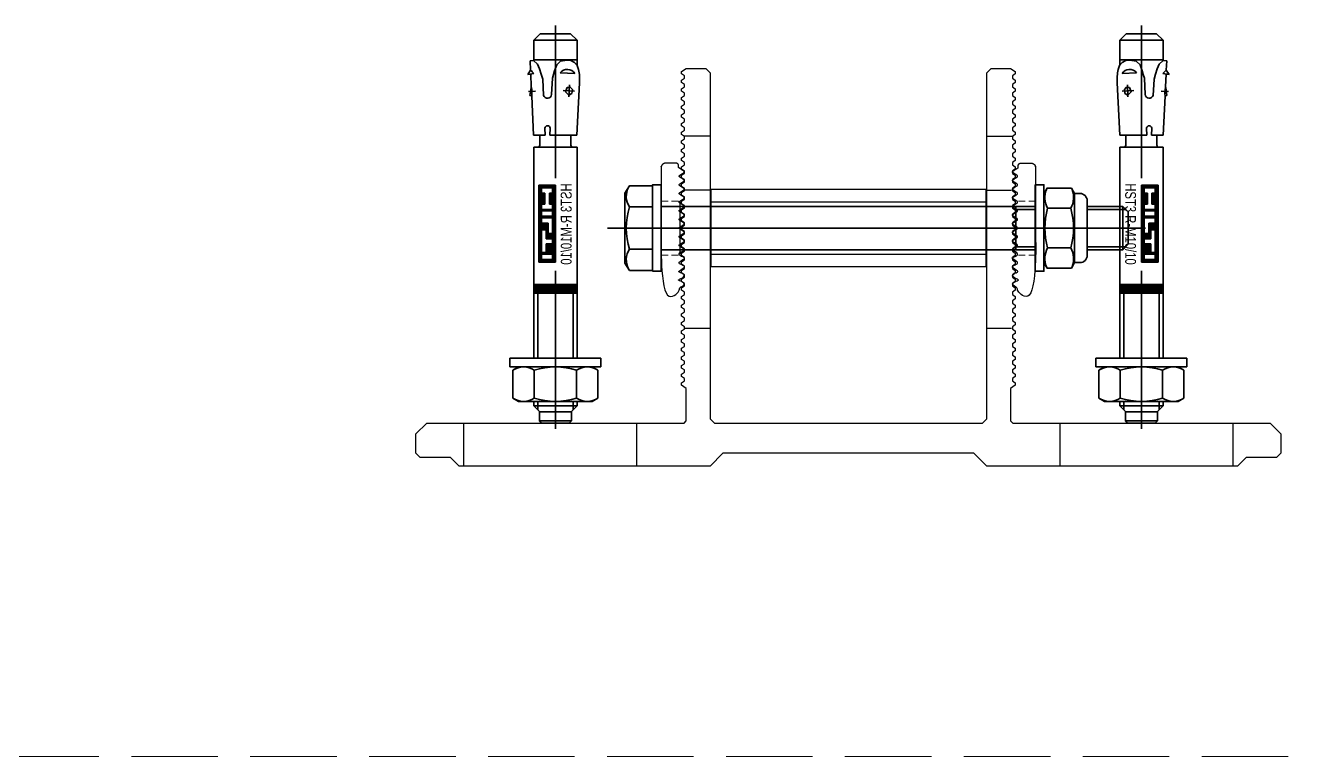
# Model space of a CAD drawing. Header units: millimetres. Extents: x -29692 to 34729, y -8412 to 43293.
# Drawn here: x -9428.8 to -9133.1, y -960.2 to -791.2 of the extents above; entities that cross this region are included whole.
import ezdxf
from ezdxf.enums import TextEntityAlignment as Align

# ---------------------------------------------------------------- set-up
doc = ezdxf.new("R2010")
doc.units = ezdxf.units.MM
doc.linetypes.add('HIDDEN2', pattern=[4.7625, 3.175, -1.5875])
doc.linetypes.add('JIS_02_4.0', pattern=[5.5, 4, -1.5])
doc.layers.add('_0_001_Профили', color=150, linetype='Continuous', lineweight=35)
doc.layers.add('_MB_hidden_0.09', color=125, linetype='HIDDEN2', lineweight=9)
doc.layers.add('_0_007_Кронштейны_01', color=30, linetype='Continuous')
doc.layers.add('_0_023 _Линия_04', color=96, linetype='JIS_02_4.0', lineweight=9, plot=False)
doc.styles.add('_DZ_3.2', font='isocpeui.ttf', dxfattribs={"height": 3.2})
doc.styles.get("Standard").update_dxf_attribs({"font": 'arial.ttf'})

# ---------------------------------------------------------------- blocks, each defined once
blk = doc.blocks.new('-80157058')
blk.add_rational_spline([(12.19, 0.1), (12.13, 0.02), (12.02, 0.02), (11.91, 0.02), (11.85, 0.1), (11.52, 0.6), (11.19, 1.11), (11.13, 1.19), (11.02, 1.19), (10.91, 1.19), (10.85, 1.11), (10.52, 0.6), (10.19, 0.1), (10.13, 0.02), (10.02, 0.02), (9.91, 0.02), (9.85, 0.1), (9.52, 0.6), (9.19, 1.11), (9.13, 1.19), (9.02, 1.19), (8.91, 1.19), (8.85, 1.11), (8.52, 0.6), (8.19, 0.1), (8.13, 0.02), (8.02, 0.02), (7.91, 0.02), (7.85, 0.1), (7.52, 0.6), (7.19, 1.11), (7.13, 1.19), (7.02, 1.19), (6.91, 1.19), (6.85, 1.11), (6.52, 0.6), (6.19, 0.1), (6.13, 0.02), (6.02, 0.02), (5.91, 0.02), (5.85, 0.1), (5.52, 0.6), (5.19, 1.11), (5.13, 1.19), (5.02, 1.19), (4.91, 1.19), (4.85, 1.11), (4.52, 0.6), (4.19, 0.1), (4.13, 0.02), (4.02, 0.02), (3.91, 0.02), (3.85, 0.1), (3.52, 0.6), (3.19, 1.11), (3.13, 1.19), (3.02, 1.19), (2.91, 1.19), (2.85, 1.11), (2.52, 0.6), (2.19, 0.1), (2.13, 0.02), (2.02, 0.02), (1.91, 0.02), (1.85, 0.1), (1.52, 0.6), (1.19, 1.11), (1.13, 1.19), (1.02, 1.19), (0.91, 1.19), (0.85, 1.11), (0.52, 0.6), (0.19, 0.1), (0.13, 0.02), (0.02, 0.02), (-0.09, 0.02), (-0.15, 0.1), (-0.48, 0.6), (-0.81, 1.11), (-0.87, 1.19), (-0.98, 1.19), (-1.09, 1.19), (-1.15, 1.11), (-1.48, 0.6), (-1.81, 0.1), (-1.87, 0.02), (-1.98, 0.02), (-2.09, 0.02), (-2.15, 0.1), (-2.48, 0.6), (-2.81, 1.11), (-2.87, 1.19), (-2.98, 1.19), (-3.09, 1.19), (-3.15, 1.11), (-3.48, 0.6), (-3.81, 0.1), (-3.87, 0.02), (-3.98, 0.02), (-4.09, 0.02), (-4.15, 0.1), (-4.48, 0.6), (-4.81, 1.11), (-4.87, 1.19), (-4.98, 1.19), (-5.09, 1.19), (-5.15, 1.11), (-5.48, 0.6), (-5.81, 0.1), (-5.87, 0.02), (-5.98, 0.02), (-6.09, 0.02), (-6.15, 0.1), (-6.48, 0.6), (-6.81, 1.11), (-6.87, 1.19), (-6.98, 1.19), (-7.09, 1.19), (-7.15, 1.11), (-7.48, 0.6), (-7.81, 0.1), (-7.87, 0.02), (-7.98, 0.02), (-8.09, 0.02), (-8.15, 0.1), (-8.48, 0.6), (-8.81, 1.11), (-8.87, 1.19), (-8.98, 1.19), (-9.09, 1.19), (-9.15, 1.11), (-9.48, 0.6), (-9.81, 0.1), (-9.87, 0.02), (-9.98, 0.02), (-10.09, 0.02), (-10.15, 0.1), (-10.48, 0.6), (-10.81, 1.11), (-10.87, 1.19), (-10.98, 1.19), (-11.09, 1.19), (-11.15, 1.11), (-11.48, 0.6), (-11.81, 0.1), (-11.87, 0.02), (-11.98, 0.02), (-12.09, 0.02), (-12.15, 0.1), (-12.48, 0.6), (-12.81, 1.11), (-12.87, 1.19), (-12.98, 1.19), (-13.09, 1.19), (-13.15, 1.11), (-13.56, 0.48), (-13.98, -0.15), (-14.23, -0.15), (-14.48, -0.15), (-14.98, -0.15), (-14.98, -0.65), (-14.98, -1.9), (-14.98, -3.15), (-14.98, -4.15), (-13.98, -4.15), (0.02, -4.15), (14.02, -4.15), (15.02, -4.15), (15.02, -3.15), (15.02, -1.9), (15.02, -0.65), (15.02, -0.15), (14.52, -0.15), (14.27, -0.15), (14.02, -0.15), (13.6, 0.48), (13.19, 1.11), (13.13, 1.19), (13.02, 1.19), (12.91, 1.19), (12.85, 1.11), (12.52, 0.6), (12.19, 0.1)], [1, 0.881674598768, 1, 0.881674598768, 1, 1, 1, 0.881674598768, 1, 0.881674598768, 1, 1, 1, 0.881674598768, 1, 0.881674598768, 1, 1, 1, 0.881674598768, 1, 0.881674598768, 1, 1, 1, 0.881674598768, 1, 0.881674598768, 1, 1, 1, 0.881674598768, 1, 0.881674598768, 1, 1, 1, 0.881674598768, 1, 0.881674598768, 1, 1, 1, 0.881674598768, 1, 0.881674598768, 1, 1, 1, 0.881674598768, 1, 0.881674598768, 1, 1, 1, 0.881674598768, 1, 0.881674598768, 1, 1, 1, 0.881674598768, 1, 0.881674598768, 1, 1, 1, 0.881674598618, 1, 0.881674598618, 1, 1, 1, 0.881674598783, 1, 0.881674598783, 1, 1, 1, 0.881674598767, 1, 0.881674598767, 1, 1, 1, 0.881674598768, 1, 0.881674598768, 1, 1, 1, 0.881674598768, 1, 0.881674598768, 1, 1, 1, 0.881674598768, 1, 0.881674598768, 1, 1, 1, 0.881674598768, 1, 0.881674598768, 1, 1, 1, 0.881674598768, 1, 0.881674598768, 1, 1, 1, 0.881674598768, 1, 0.881674598768, 1, 1, 1, 0.881674598768, 1, 0.881674598768, 1, 1, 1, 0.881674598768, 1, 0.881674598768, 1, 1, 1, 0.881674598768, 1, 0.881674598768, 1, 1, 1, 0.881674598768, 1, 0.881674598768, 1, 1, 1, 0.881674598768, 1, 0.881674598768, 1, 1, 1, 0.881674598768, 1, 0.881674598768, 1, 1, 1, 1, 1, 0.707106781187, 1, 1, 1, 0.707106781187, 1, 1, 1, 0.707106781187, 1, 1, 1, 0.707106781187, 1, 1, 1, 1, 1, 0.881674598768, 1, 0.881674598768, 1, 1, 1], degree=2, knots=[0, 0, 0, 0.982794, 0.982794, 1.965587, 1.965587, 2.965587, 2.965587, 3.948381, 3.948381, 4.931175, 4.931175, 5.931175, 5.931175, 6.913969, 6.913969, 7.896762, 7.896762, 8.896762, 8.896762, 9.879556, 9.879556, 10.86235, 10.86235, 11.86235, 11.86235, 12.845144, 12.845144, 13.827937, 13.827937, 14.827937, 14.827937, 15.810731, 15.810731, 16.793525, 16.793525, 17.793525, 17.793525, 18.776318, 18.776318, 19.759112, 19.759112, 20.759112, 20.759112, 21.741906, 21.741906, 22.7247, 22.7247, 23.7247, 23.7247, 24.707493, 24.707493, 25.690287, 25.690287, 26.690287, 26.690287, 27.673081, 27.673081, 28.655874, 28.655874, 29.655874, 29.655874, 30.638668, 30.638668, 31.621462, 31.621462, 32.621462, 32.621462, 33.604256, 33.604256, 34.587049, 34.587049, 35.587049, 35.587049, 36.569843, 36.569843, 37.552637, 37.552637, 38.552637, 38.552637, 39.535431, 39.535431, 40.518224, 40.518224, 41.518224, 41.518224, 42.501018, 42.501018, 43.483812, 43.483812, 44.483812, 44.483812, 45.466605, 45.466605, 46.449399, 46.449399, 47.449399, 47.449399, 48.432193, 48.432193, 49.414987, 49.414987, 50.414987, 50.414987, 51.39778, 51.39778, 52.380574, 52.380574, 53.380574, 53.380574, 54.363368, 54.363368, 55.346161, 55.346161, 56.346161, 56.346161, 57.328955, 57.328955, 58.311749, 58.311749, 59.311749, 59.311749, 60.294543, 60.294543, 61.277336, 61.277336, 62.277336, 62.277336, 63.26013, 63.26013, 64.242924, 64.242924, 65.242924, 65.242924, 66.225718, 66.225718, 67.208511, 67.208511, 68.208511, 68.208511, 69.191305, 69.191305, 70.174099, 70.174099, 71.174099, 71.174099, 72.156892, 72.156892, 73.139686, 73.139686, 74.139686, 74.139686, 75.12248, 75.12248, 76.105274, 76.105274, 77.105274, 77.105274, 78.105274, 78.105274, 79.67607, 79.67607, 80.67607, 80.67607, 82.246866, 82.246866, 83.246866, 83.246866, 84.817663, 84.817663, 85.817663, 85.817663, 87.388459, 87.388459, 88.388459, 88.388459, 89.388459, 89.388459, 90.371253, 90.371253, 91.354046, 91.354046, 92.354046, 92.354046, 92.354046])
at = {"layer": '_MB_hidden_0.09', "ltscale": 0.5}
for p, q in [((-6.23, -4.15), (-6.23, 0.23)), ((6.27, -4.15), (6.27, 0.23))]:
    blk.add_line(p, q, dxfattribs=at)
blk = doc.blocks.new('-80112086')
for p, q in [((-63.5, 6), (0, 6)), ((0, -6), (-63.5, -6))]:
    blk.add_line(p, q)
blk.add_lwpolyline([(-63.5, -9), (0, -9), (0, 9), (-63.5, 9)], close=True)
blk = doc.blocks.new('80002121_92мм_В1')
at = {"layer": '_0_007_Кронштейны_01', "extrusion": (0.999961, -4.01249e-16, 0.0088)}
for p, q in [((0, 89), (10, 89)), ((0, 49), (10, 49)), ((31.83, 37.75), (31.83, 32)), ((31.83, -32), (31.83, -37.75)), ((10, -49), (0, -49)), ((10, -89), (0, -89))]:
    blk.add_line(p, q, dxfattribs=at)
at = {"layer": '_0_007_Кронштейны_01'}
for p, q in [((63.83, 32), (63.83, 37.75)), ((76.33, 32), (76.33, 38)), ((63.83, -32), (63.83, -37.75)), ((76.33, -32), (76.33, -38))]:
    blk.add_line(p, q, dxfattribs=at)
blk.add_lwpolyline([(11, -32), (10, -31), (10, 31), (11, 32), (91, 32), (92, 33), (92, 37.5), (91.28, 38.58), (90.72, 38.58), (90.28, 37.92), (89.72, 37.92), (89.28, 38.58), (88.72, 38.58), (88.28, 37.92), (87.72, 37.92), (87.28, 38.58), (86.72, 38.58), (86.28, 37.92), (85.72, 37.92), (85.28, 38.58), (84.72, 38.58), (84.28, 37.92), (83.72, 37.92), (83.28, 38.58), (82.72, 38.58), (82.28, 37.92), (81.72, 37.92), (81.28, 38.58), (80.72, 38.58), (80.28, 37.92), (79.72, 37.92), (79.28, 38.58), (78.72, 38.58), (78.28, 37.92), (77.72, 37.92), (77.28, 38.58), (76.72, 38.58), (76.28, 37.92), (75.72, 37.92), (75.28, 38.58), (74.72, 38.58), (74.28, 37.92), (73.72, 37.92), (73.28, 38.58), (72.72, 38.58), (72.28, 37.92), (71.72, 37.92), (71.28, 38.58), (70.72, 38.58), (70.28, 37.92), (69.72, 37.92), (69.28, 38.58), (68.72, 38.58), (68.28, 37.92), (67.72, 37.92), (67.28, 38.58), (66.72, 38.58), (66.28, 37.92), (65.72, 37.92), (65.28, 38.58), (64.72, 38.58), (64.28, 37.92), (63.72, 37.92), (63.28, 38.58), (62.72, 38.58), (62.28, 37.92), (61.72, 37.92), (61.28, 38.58), (60.72, 38.58), (60.28, 37.92), (59.72, 37.92), (59.28, 38.58), (58.72, 38.58), (58.28, 37.92), (57.72, 37.92), (57.28, 38.58), (56.72, 38.58), (56.28, 37.92), (55.72, 37.92), (55.28, 38.58), (54.72, 38.58), (54.28, 37.92), (53.72, 37.92), (53.28, 38.58), (52.72, 38.58), (52.28, 37.92), (51.72, 37.92), (51.28, 38.58), (50.72, 38.58), (50.28, 37.92), (49.72, 37.92), (49.28, 38.58), (48.72, 38.58), (48.28, 37.92), (47.72, 37.92), (47.28, 38.58), (46.72, 38.58), (46.28, 37.92), (45.72, 37.92), (45.28, 38.58), (44.72, 38.58), (44.28, 37.92), (43.72, 37.92), (43.28, 38.58), (42.72, 38.58), (42.28, 37.92), (41.72, 37.92), (41.28, 38.58), (40.72, 38.58), (40.28, 37.92), (39.72, 37.92), (39.28, 38.58), (38.72, 38.58), (38.28, 37.92), (37.72, 37.92), (37.28, 38.58), (36.72, 38.58), (36.28, 37.92), (35.72, 37.92), (35.28, 38.58), (34.72, 38.58), (34.28, 37.92), (33.72, 37.92), (33.28, 38.58), (32.72, 38.58), (32.28, 37.92), (31.72, 37.92), (31.28, 38.58), (30.72, 38.58), (30.28, 37.92), (29.72, 37.92), (29.28, 38.58), (28.72, 38.58), (28.28, 37.92), (27.72, 37.92), (27.28, 38.58), (26.72, 38.58), (26.28, 37.92), (25.72, 37.92), (25.28, 38.58), (24.72, 38.58), (24.28, 37.92), (23.72, 37.92), (23.28, 38.58), (22.72, 38.58), (22.28, 37.92), (21.72, 37.92), (21.28, 38.58), (20.72, 38.58), (20.28, 37.92), (19.72, 37.92), (19.28, 38.58), (18.72, 38.58), (18, 37.5), (10.5, 37.5), (10, 38), (10, 97.5), (7.5, 100), (3, 100), (2, 99), (2, 92), (0, 90), (0, 32), (3, 29), (3, -29), (0, -32), (0, -90), (2, -92), (2, -99), (3, -100), (7.5, -100), (10, -97.5), (10, -38), (10.5, -37.5), (18, -37.5), (18.72, -38.58), (19.28, -38.58), (19.72, -37.92), (20.28, -37.92), (20.72, -38.58), (21.28, -38.58), (21.72, -37.92), (22.28, -37.92), (22.72, -38.58), (23.28, -38.58), (23.72, -37.92), (24.28, -37.92), (24.72, -38.58), (25.28, -38.58), (25.72, -37.92), (26.28, -37.92), (26.72, -38.58), (27.28, -38.58), (27.72, -37.92), (28.28, -37.92), (28.72, -38.58), (29.28, -38.58), (29.72, -37.92), (30.28, -37.92), (30.72, -38.58), (31.28, -38.58), (31.72, -37.92), (32.28, -37.92), (32.72, -38.58), (33.28, -38.58), (33.72, -37.92), (34.28, -37.92), (34.72, -38.58), (35.28, -38.58), (35.72, -37.92), (36.28, -37.92), (36.72, -38.58), (37.28, -38.58), (37.72, -37.92), (38.28, -37.92), (38.72, -38.58), (39.28, -38.58), (39.72, -37.92), (40.28, -37.92), (40.72, -38.58), (41.28, -38.58), (41.72, -37.92), (42.28, -37.92), (42.72, -38.58), (43.28, -38.58), (43.72, -37.92), (44.28, -37.92), (44.72, -38.58), (45.28, -38.58), (45.72, -37.92), (46.28, -37.92), (46.72, -38.58), (47.28, -38.58), (47.72, -37.92), (48.28, -37.92), (48.72, -38.58), (49.28, -38.58), (49.72, -37.92), (50.28, -37.92), (50.72, -38.58), (51.28, -38.58), (51.72, -37.92), (52.28, -37.92), (52.72, -38.58), (53.28, -38.58), (53.72, -37.92), (54.28, -37.92), (54.72, -38.58), (55.28, -38.58), (55.72, -37.92), (56.28, -37.92), (56.72, -38.58), (57.28, -38.58), (57.72, -37.92), (58.28, -37.92), (58.72, -38.58), (59.28, -38.58), (59.72, -37.92), (60.28, -37.92), (60.72, -38.58), (61.28, -38.58), (61.72, -37.92), (62.28, -37.92), (62.72, -38.58), (63.28, -38.58), (63.72, -37.92), (64.28, -37.92), (64.72, -38.58), (65.28, -38.58), (65.72, -37.92), (66.28, -37.92), (66.72, -38.58), (67.28, -38.58), (67.72, -37.92), (68.28, -37.92), (68.72, -38.58), (69.28, -38.58), (69.72, -37.92), (70.28, -37.92), (70.72, -38.58), (71.28, -38.58), (71.72, -37.92), (72.28, -37.92), (72.72, -38.58), (73.28, -38.58), (73.72, -37.92), (74.28, -37.92), (74.72, -38.58), (75.28, -38.58), (75.72, -37.92), (76.28, -37.92), (76.72, -38.58), (77.28, -38.58), (77.72, -37.92), (78.28, -37.92), (78.72, -38.58), (79.28, -38.58), (79.72, -37.92), (80.28, -37.92), (80.72, -38.58), (81.28, -38.58), (81.72, -37.92), (82.28, -37.92), (82.72, -38.58), (83.28, -38.58), (83.72, -37.92), (84.28, -37.92), (84.72, -38.58), (85.28, -38.58), (85.72, -37.92), (86.28, -37.92), (86.72, -38.58), (87.28, -38.58), (87.72, -37.92), (88.28, -37.92), (88.72, -38.58), (89.28, -38.58), (89.72, -37.92), (90.28, -37.92), (90.72, -38.58), (91.28, -38.58), (92, -37.5), (92, -33), (91, -32)], close=True, dxfattribs=at)
at = {"layer": '_0_007_Кронштейны_01', "flags": 128}
blk.add_lwpolyline([(49.08, -38.91), (61.08, -38.91)], dxfattribs=at)
at = {"layer": '_0_007_Кронштейны_01', "xscale": -1, "rotation": 180}
blk.add_blockref('-80157058', (55.06, 39.14), dxfattribs=at)
at = {"layer": '_0_007_Кронштейны_01', "rotation": 270}
blk.add_blockref('-80112086', (55.08, -31.75), dxfattribs=at)
at = {"layer": '_0_007_Кронштейны_01'}
blk.add_blockref('-80157058', (55.06, -39.14), dxfattribs=at)
blk = doc.blocks.new('*U1012')
at = {"color": 0, "linetype": 'ByBlock', "lineweight": -2}
for p, q in [((-10, 8.5), (-9.24, 9.82)), ((-2.76, 9.82), (-9.24, 9.82)), ((-2, 8.5), (-2.76, 9.82)), ((0, 10.5), (-2, 10.5)), ((-2, -10.5), (-2, 10.5)), ((0, -10.5), (0, 10.5)), ((-10, -8.5), (-10, 8.5)), ((-14.98, 3.2), (-14.48, 3.7)), ((-14.98, 3.2), (-14.98, -3.2)), ((-14.48, 3.7), (-12.38, 3.7)), ((-14.48, -3.7), (-14.48, 3.7)), ((-11, 5), (-12.38, 3.62)), ((-12.38, 3.62), (-12.38, -3.62)), ((-11.92, 4.08), (-10, 4.08)), ((-11, 5), (-11, -5)), ((-10, 5), (-11, 5)), ((-2.76, 4.91), (-9.24, 4.91)), ((48.82, 5), (0, 5)), ((0, 4.08), (15.02, 4.08)), ((15.02, 4.9), (15.12, 5)), ((15.27, 5), (15.02, 4.75)), ((15.02, 4.61), (15.41, 5)), ((15.55, 5), (15.02, 4.47)), ((15.02, 4.33), (15.69, 5)), ((15.83, 5), (15.02, 4.19)), ((15.02, 4.05), (15.97, 5)), ((16.11, 5), (15.02, 3.91)), ((15.02, 3.76), (16.26, 5)), ((16.4, 5), (15.02, 3.62)), ((15.02, 3.48), (16.54, 5)), ((16.68, 5), (15.02, 3.34)), ((15.02, 3.2), (16.82, 5)), ((16.96, 5), (15.02, 3.06)), ((15.02, 5), (15.02, -5)), ((15.02, 2.92), (17.02, 4.92)), ((17.02, 4.78), (15.02, 2.78)), ((15.02, 2.63), (17.02, 4.63)), ((17.02, 4.49), (15.02, 2.49)), ((15.02, 2.35), (17.02, 4.35)), ((17.02, 4.21), (15.02, 2.21)), ((15.02, 2.07), (17.02, 4.07)), ((17.02, 3.93), (15.02, 1.93)), ((15.02, 1.79), (17.02, 3.79)), ((17.02, 3.64), (15.02, 1.64)), ((15.02, 1.5), (17.02, 3.5)), ((17.02, 3.36), (15.02, 1.36)), ((15.02, 1.22), (17.02, 3.22)), ((17.02, 3.08), (15.02, 1.08)), ((17.02, 5), (17.02, -5)), ((48.82, 5), (48.82, -5)), ((48.82, -3.99), (48.82, 3.99)), ((51.55, 3.6), (49.2, 3.6)), ((63.67, 5.59), (51.55, 4.96)), ((51.55, -1.28), (51.55, 4.96)), ((63.2, 3.24), (60.47, 3.1)), ((61.89, 1.78), (61.75, 4.41)), ((66.01, 1.13), (65.84, 4.48)), ((73.52, 5), (67.73, 5)), ((69.03, 5), (69.03, -5)), ((75.02, 3.5), (73.52, 5)), ((73.52, -5), (73.52, 5)), ((75.02, -3.5), (75.02, 3.5)), ((-16.36, 0), (20.25, 0)), ((0, 0), (-12, 0)), ((15.02, 0.94), (17.02, 2.94)), ((17.02, 2.8), (15.02, 0.8)), ((15.02, 0.65), (17.02, 2.65)), ((17.02, 2.51), (15.02, 0.51)), ((15.02, 0.37), (17.02, 2.37)), ((17.02, 2.23), (15.02, 0.23)), ((15.02, 0.09), (17.02, 2.09)), ((17.02, 1.95), (15.02, -0.05)), ((15.02, -0.19), (17.02, 1.81)), ((17.02, 1.66), (15.02, -0.34)), ((15.02, -0.48), (17.02, 1.52)), ((17.02, 1.38), (15.02, -0.62)), ((15.02, -0.76), (17.02, 1.24)), ((17.02, 1.1), (15.02, -0.9)), ((15.02, -1.04), (17.02, 0.96)), ((17.02, 0.82), (15.02, -1.18)), ((15.02, -1.33), (17.02, 0.67)), ((17.02, 0.53), (15.02, -1.47)), ((15.02, -1.61), (17.02, 0.39)), ((17.02, 0.25), (15.02, -1.75)), ((15.02, -1.89), (17.02, 0.11)), ((17.02, -0.03), (15.02, -2.03)), ((15.02, -2.17), (17.02, -0.17)), ((17.02, -0.32), (15.02, -2.32)), ((15.02, -2.46), (17.02, -0.46)), ((17.02, -0.6), (15.02, -2.6)), ((15.02, -2.74), (17.02, -0.74)), ((17.02, -0.88), (15.02, -2.88)), ((15.02, -3.02), (17.02, -1.02)), ((17.02, -1.16), (15.02, -3.16)), ((15.02, -3.31), (17.02, -1.31)), ((17.02, -1.45), (15.02, -3.45)), ((15.02, -3.59), (17.02, -1.59)), ((17.02, -1.73), (15.02, -3.73)), ((15.02, -3.87), (17.02, -1.87)), ((17.02, -2.01), (15.02, -4.01)), ((15.02, -4.15), (17.02, -2.15)), ((17.02, -2.3), (15.02, -4.3)), ((15.02, -4.44), (17.02, -2.44)), ((17.02, -2.58), (15.02, -4.58)), ((15.02, -4.72), (17.02, -2.72)), ((17.02, -2.86), (15.02, -4.86)), ((40.04, 0), (22.2, 0)), ((22.2, 0), (22.2, -3.84)), ((22.21, -3.84), (22.21, 0)), ((22.28, 0), (22.28, -3.84)), ((22.34, -3.84), (22.34, 0)), ((22.41, 0), (22.41, -3.84)), ((22.47, -3.84), (22.47, 0)), ((22.53, 0), (22.53, -3.84)), ((22.6, -3.84), (22.6, 0)), ((22.66, 0), (22.66, -3.84)), ((22.73, -3.84), (22.73, 0)), ((22.79, 0), (22.79, -3.84)), ((24.04, -0.64), (22.84, -0.64)), ((22.84, -0.64), (22.84, -3.2)), ((22.85, -0.64), (22.85, 0)), ((22.92, 0), (22.92, -0.64)), ((22.98, -0.64), (22.98, 0)), ((23.05, 0), (23.05, -0.64)), ((23.11, -0.64), (23.11, 0)), ((23.17, 0), (23.17, -0.64)), ((23.24, -0.64), (23.24, 0)), ((23.3, 0), (23.3, -0.64)), ((23.37, -0.64), (23.37, 0)), ((23.43, 0), (23.43, -0.64)), ((23.49, -0.64), (23.49, 0)), ((23.56, 0), (23.56, -0.64)), ((23.62, -0.64), (23.62, 0)), ((23.69, 0), (23.69, -0.64)), ((23.75, -0.64), (23.75, 0)), ((23.81, 0), (23.81, -0.64)), ((23.88, -0.64), (23.88, 0)), ((23.94, 0), (23.94, -0.64)), ((24.01, -0.64), (24.01, 0)), ((24.04, -0.64), (24.04, -3.2)), ((24.07, 0), (24.07, -3.84)), ((24.13, -3.84), (24.13, 0)), ((24.2, 0), (24.2, -3.84)), ((24.26, -3.84), (24.26, 0)), ((24.33, 0), (24.33, -3.84)), ((24.39, -3.84), (24.39, 0)), ((24.42, -2.15), (24.42, -3.2)), ((26.45, -2.15), (24.42, -2.15)), ((24.45, 0), (24.45, -2.15)), ((24.52, -2.15), (24.52, 0)), ((24.58, 0), (24.58, -2.15)), ((24.65, -2.15), (24.65, 0)), ((24.71, 0), (24.71, -2.15)), ((24.77, -2.15), (24.77, 0)), ((24.84, 0), (24.84, -2.15)), ((24.9, -2.15), (24.9, 0)), ((24.97, 0), (24.97, -2.15)), ((25.03, -2.15), (25.03, 0)), ((25.09, 0), (25.09, -2.15)), ((25.16, -2.15), (25.16, 0)), ((25.22, 0), (25.22, -2.15)), ((25.29, -2.15), (25.29, 0)), ((25.35, 0), (25.35, -2.15)), ((25.41, -2.15), (25.41, 0)), ((25.48, 0), (25.48, -2.15)), ((25.54, -2.15), (25.54, 0)), ((25.61, 0), (25.61, -2.15)), ((25.67, -2.15), (25.67, 0)), ((25.73, 0), (25.73, -2.15)), ((25.8, -2.15), (25.8, 0)), ((25.86, 0), (25.86, -2.15)), ((25.93, -2.15), (25.93, 0)), ((25.99, 0), (25.99, -2.15)), ((26.05, -2.15), (26.05, 0)), ((26.12, 0), (26.12, -2.15)), ((26.18, -2.15), (26.18, 0)), ((26.25, 0), (26.25, -2.15)), ((26.31, -2.15), (26.31, 0)), ((26.37, 0), (26.37, -2.15)), ((26.44, -2.15), (26.44, 0)), ((26.45, -0.64), (26.45, -2.15)), ((27.65, -0.64), (26.45, -0.64)), ((26.5, 0), (26.5, -0.64)), ((26.57, -0.64), (26.57, 0)), ((26.63, 0), (26.63, -0.64)), ((26.69, -0.64), (26.69, 0)), ((26.76, 0), (26.76, -0.64)), ((26.82, -0.64), (26.82, 0)), ((26.89, 0), (26.89, -0.64)), ((26.95, -0.64), (26.95, 0)), ((27.01, 0), (27.01, -0.64)), ((27.08, -0.64), (27.08, 0)), ((27.14, 0), (27.14, -0.64)), ((27.21, -0.64), (27.21, 0)), ((27.27, 0), (27.27, -0.64)), ((27.33, -0.64), (27.33, 0)), ((27.4, 0), (27.4, -0.64)), ((27.46, -0.64), (27.46, 0)), ((27.53, 0), (27.53, -0.64)), ((27.59, -0.64), (27.59, 0)), ((27.65, 0), (27.65, -0.64)), ((27.65, -0.64), (27.65, -2.15)), ((29.69, -2.15), (27.65, -2.15)), ((27.72, -2.15), (27.72, 0)), ((27.78, 0), (27.78, -2.15)), ((27.85, -2.15), (27.85, 0)), ((27.91, 0), (27.91, -2.15)), ((27.97, -2.15), (27.97, 0)), ((28.04, 0), (28.04, -2.15)), ((28.1, -2.15), (28.1, 0)), ((28.17, 0), (28.17, -2.15)), ((28.23, -2.15), (28.23, 0)), ((28.29, 0), (28.29, -2.15)), ((28.36, -2.15), (28.36, 0)), ((28.42, 0), (28.42, -2.15)), ((28.49, -2.15), (28.49, 0)), ((28.55, 0), (28.55, -2.15)), ((28.61, -2.15), (28.61, 0)), ((28.68, 0), (28.68, -2.15)), ((28.74, -2.15), (28.74, 0)), ((28.81, 0), (28.81, -2.15)), ((28.86, -0.64), (28.86, -1.69)), ((32.47, -0.64), (28.86, -0.64)), ((28.86, -1.69), (31.27, -1.69)), ((28.87, -0.64), (28.87, 0)), ((28.87, -2.15), (28.87, -1.69)), ((28.93, 0), (28.93, -0.64)), ((28.93, -1.69), (28.93, -2.15)), ((29, -0.64), (29, 0)), ((29, -2.15), (29, -1.69)), ((29.06, 0), (29.06, -0.64)), ((29.06, -1.69), (29.06, -2.15)), ((29.13, -0.64), (29.13, 0)), ((29.13, -2.15), (29.13, -1.69)), ((29.19, 0), (29.19, -0.64)), ((29.19, -1.69), (29.19, -2.15)), ((29.25, -0.64), (29.25, 0)), ((29.25, -2.15), (29.25, -1.69)), ((29.32, 0), (29.32, -0.64)), ((29.32, -1.69), (29.32, -2.15)), ((29.38, -0.64), (29.38, 0)), ((29.38, -2.15), (29.38, -1.69)), ((29.45, 0), (29.45, -0.64)), ((29.45, -1.69), (29.45, -2.15)), ((29.51, -0.64), (29.51, 0)), ((29.51, -2.15), (29.51, -1.69)), ((29.57, 0), (29.57, -0.64)), ((29.57, -1.69), (29.57, -2.15)), ((29.64, -0.64), (29.64, 0)), ((29.64, -2.15), (29.64, -1.69)), ((29.69, -2.15), (29.69, -3.2)), ((29.7, 0), (29.7, -0.64)), ((29.7, -1.69), (29.7, -3.84)), ((29.77, -0.64), (29.77, 0)), ((29.77, -3.84), (29.77, -1.69)), ((29.83, 0), (29.83, -0.64)), ((29.83, -1.69), (29.83, -3.84)), ((29.89, -0.64), (29.89, 0)), ((29.89, -3.84), (29.89, -1.69)), ((29.96, 0), (29.96, -0.64)), ((29.96, -1.69), (29.96, -3.84)), ((30.02, -0.64), (30.02, 0)), ((30.02, -3.84), (30.02, -1.69)), ((30.09, 0), (30.09, -0.64)), ((30.09, -1.69), (30.09, -3.84)), ((30.15, -0.64), (30.15, 0)), ((30.15, -3.84), (30.15, -1.69)), ((30.21, 0), (30.21, -0.64)), ((30.21, -1.69), (30.21, -3.84)), ((30.28, -0.64), (30.28, 0)), ((30.28, -3.84), (30.28, -1.69)), ((30.34, 0), (30.34, -0.64)), ((30.34, -1.69), (30.34, -3.84)), ((30.41, -0.64), (30.41, 0)), ((30.41, -3.84), (30.41, -1.69)), ((30.47, 0), (30.47, -0.64)), ((30.47, -1.69), (30.47, -3.84)), ((30.53, -0.64), (30.53, 0)), ((30.53, -3.84), (30.53, -1.69)), ((30.6, 0), (30.6, -0.64)), ((30.6, -1.69), (30.6, -3.84)), ((30.66, -0.64), (30.66, 0)), ((30.66, -3.84), (30.66, -1.69)), ((30.73, 0), (30.73, -0.64)), ((30.73, -1.69), (30.73, -3.84)), ((30.79, -0.64), (30.79, 0)), ((30.79, -3.84), (30.79, -1.69)), ((30.85, 0), (30.85, -0.64)), ((30.85, -1.69), (30.85, -3.84)), ((30.92, -0.64), (30.92, 0)), ((30.92, -3.84), (30.92, -1.69)), ((30.98, 0), (30.98, -0.64)), ((30.98, -1.69), (30.98, -3.84)), ((31.05, -0.64), (31.05, 0)), ((31.05, -3.84), (31.05, -1.69)), ((31.11, 0), (31.11, -0.64)), ((31.11, -1.69), (31.11, -3.84)), ((31.17, -0.64), (31.17, 0)), ((31.17, -3.84), (31.17, -1.69)), ((31.24, 0), (31.24, -0.64)), ((31.24, -1.69), (31.24, -3.84)), ((31.27, -1.69), (31.27, -3.2)), ((31.3, -0.64), (31.3, 0)), ((31.37, 0), (31.37, -0.64)), ((31.43, -0.64), (31.43, 0)), ((31.49, 0), (31.49, -0.64)), ((31.56, -0.64), (31.56, 0)), ((31.62, 0), (31.62, -0.64)), ((31.69, -0.64), (31.69, 0)), ((31.75, 0), (31.75, -0.64)), ((31.81, -0.64), (31.81, 0)), ((31.88, 0), (31.88, -0.64)), ((31.94, -0.64), (31.94, 0)), ((32.01, 0), (32.01, -0.64)), ((32.07, -0.64), (32.07, 0)), ((32.13, 0), (32.13, -0.64)), ((32.2, -0.64), (32.2, 0)), ((32.26, 0), (32.26, -0.64)), ((32.33, -0.64), (32.33, 0)), ((32.39, 0), (32.39, -0.64)), ((32.45, -0.64), (32.45, 0)), ((32.47, -0.64), (32.47, -3.2)), ((32.52, 0), (32.52, -3.84)), ((32.58, -3.84), (32.58, 0)), ((32.65, 0), (32.65, -3.84)), ((32.71, -3.84), (32.71, 0)), ((32.77, 0), (32.77, -3.84)), ((32.84, -3.84), (32.84, 0)), ((32.85, -0.64), (32.85, -3.2)), ((34.05, -0.64), (32.85, -0.64)), ((32.9, 0), (32.9, -0.64)), ((32.97, -0.64), (32.97, 0)), ((33.03, 0), (33.03, -0.64)), ((33.09, -0.64), (33.09, 0)), ((33.16, 0), (33.16, -0.64)), ((33.22, -0.64), (33.22, 0)), ((33.29, 0), (33.29, -0.64)), ((33.35, -0.64), (33.35, 0)), ((33.41, 0), (33.41, -0.64)), ((33.48, -0.64), (33.48, 0)), ((33.54, 0), (33.54, -0.64)), ((33.61, -0.64), (33.61, 0)), ((33.67, 0), (33.67, -0.64)), ((33.73, -0.64), (33.73, 0)), ((33.8, 0), (33.8, -0.64)), ((33.86, -0.64), (33.86, 0)), ((33.93, 0), (33.93, -0.64)), ((33.99, -0.64), (33.99, 0)), ((34.05, 0), (34.05, -0.64)), ((34.05, -0.64), (34.05, -3.2)), ((34.12, -3.84), (34.12, 0)), ((34.18, 0), (34.18, -3.84)), ((34.25, -3.84), (34.25, 0)), ((34.31, 0), (34.31, -3.84)), ((34.37, -3.84), (34.37, 0)), ((34.43, -0.64), (34.43, -3.2)), ((35.64, -0.64), (34.43, -0.64)), ((34.44, 0), (34.44, -0.64)), ((34.5, -0.64), (34.5, 0)), ((34.57, 0), (34.57, -0.64)), ((34.63, -0.64), (34.63, 0)), ((34.69, 0), (34.69, -0.64)), ((34.76, -0.64), (34.76, 0)), ((34.82, 0), (34.82, -0.64)), ((34.89, -0.64), (34.89, 0)), ((34.95, 0), (34.95, -0.64)), ((35.01, -0.64), (35.01, 0)), ((35.08, 0), (35.08, -0.64)), ((35.14, -0.64), (35.14, 0)), ((35.21, 0), (35.21, -0.64)), ((35.27, -0.64), (35.27, 0)), ((35.33, 0), (35.33, -0.64)), ((35.4, -0.64), (35.4, 0)), ((35.46, 0), (35.46, -0.64)), ((35.53, -0.64), (35.53, 0)), ((35.59, 0), (35.59, -0.64)), ((35.64, -1.39), (35.64, -0.64)), ((38.2, -1.39), (35.64, -1.39)), ((35.64, -2.45), (35.64, -3.2)), ((38.2, -2.45), (35.64, -2.45)), ((35.65, -1.39), (35.65, 0)), ((35.65, -3.84), (35.65, -2.45)), ((35.72, 0), (35.72, -1.39)), ((35.72, -2.45), (35.72, -3.84)), ((35.78, -1.39), (35.78, 0)), ((35.78, -3.84), (35.78, -2.45)), ((35.85, 0), (35.85, -1.39)), ((35.85, -2.45), (35.85, -3.84)), ((35.91, -1.39), (35.91, 0)), ((35.91, -3.84), (35.91, -2.45)), ((35.97, 0), (35.97, -1.39)), ((35.97, -2.45), (35.97, -3.84)), ((36.04, -1.39), (36.04, 0)), ((36.04, -3.84), (36.04, -2.45)), ((36.1, 0), (36.1, -1.39)), ((36.1, -2.45), (36.1, -3.84)), ((36.17, -1.39), (36.17, 0)), ((36.17, -3.84), (36.17, -2.45)), ((36.23, 0), (36.23, -1.39)), ((36.23, -2.45), (36.23, -3.84)), ((36.29, -1.39), (36.29, 0)), ((36.29, -3.84), (36.29, -2.45)), ((36.36, 0), (36.36, -1.39)), ((36.36, -2.45), (36.36, -3.84)), ((36.42, -1.39), (36.42, 0)), ((36.42, -3.84), (36.42, -2.45)), ((36.49, 0), (36.49, -1.39)), ((36.49, -2.45), (36.49, -3.84)), ((36.55, -1.39), (36.55, 0)), ((36.55, -3.84), (36.55, -2.45)), ((36.61, 0), (36.61, -1.39)), ((36.61, -2.45), (36.61, -3.84)), ((36.68, -1.39), (36.68, 0)), ((36.68, -3.84), (36.68, -2.45)), ((36.74, 0), (36.74, -1.39)), ((36.74, -2.45), (36.74, -3.84)), ((36.81, -1.39), (36.81, 0)), ((36.81, -3.84), (36.81, -2.45)), ((36.87, 0), (36.87, -1.39)), ((36.87, -2.45), (36.87, -3.84)), ((36.93, -1.39), (36.93, 0)), ((36.93, -3.84), (36.93, -2.45)), ((37, 0), (37, -1.39)), ((37, -2.45), (37, -3.84)), ((37.06, -1.39), (37.06, 0)), ((37.06, -3.84), (37.06, -2.45)), ((37.13, 0), (37.13, -1.39)), ((37.13, -2.45), (37.13, -3.84)), ((37.19, -1.39), (37.19, 0)), ((37.19, -3.84), (37.19, -2.45)), ((37.25, 0), (37.25, -1.39)), ((37.25, -2.45), (37.25, -3.84)), ((37.32, -1.39), (37.32, 0)), ((37.32, -3.84), (37.32, -2.45)), ((37.38, 0), (37.38, -1.39)), ((37.38, -2.45), (37.38, -3.84)), ((37.45, -1.39), (37.45, 0)), ((37.45, -3.84), (37.45, -2.45)), ((37.51, 0), (37.51, -1.39)), ((37.51, -2.45), (37.51, -3.84)), ((37.57, -1.39), (37.57, 0)), ((37.57, -3.84), (37.57, -2.45)), ((37.64, 0), (37.64, -1.39)), ((37.64, -2.45), (37.64, -3.84)), ((37.7, -1.39), (37.7, 0)), ((37.7, -3.84), (37.7, -2.45)), ((37.77, 0), (37.77, -1.39)), ((37.77, -2.45), (37.77, -3.84)), ((37.83, -1.39), (37.83, 0)), ((37.83, -3.84), (37.83, -2.45)), ((37.89, 0), (37.89, -1.39)), ((37.89, -2.45), (37.89, -3.84)), ((37.96, -1.39), (37.96, 0)), ((37.96, -3.84), (37.96, -2.45)), ((38.02, 0), (38.02, -1.39)), ((38.02, -2.45), (38.02, -3.84)), ((38.09, -1.39), (38.09, 0)), ((38.09, -3.84), (38.09, -2.45)), ((38.15, 0), (38.15, -1.39)), ((38.15, -2.45), (38.15, -3.84)), ((38.2, -0.64), (38.2, -1.39)), ((39.4, -0.64), (38.2, -0.64)), ((38.2, -2.45), (38.2, -3.2)), ((38.21, -0.64), (38.21, 0)), ((38.28, 0), (38.28, -0.64)), ((38.34, -0.64), (38.34, 0)), ((38.41, 0), (38.41, -0.64)), ((38.47, -0.64), (38.47, 0)), ((38.53, 0), (38.53, -0.64)), ((38.6, -0.64), (38.6, 0)), ((38.66, 0), (38.66, -0.64)), ((38.73, -0.64), (38.73, 0)), ((38.79, 0), (38.79, -0.64)), ((38.85, -0.64), (38.85, 0)), ((38.92, 0), (38.92, -0.64)), ((38.98, -0.64), (38.98, 0)), ((39.05, 0), (39.05, -0.64)), ((39.11, -0.64), (39.11, 0)), ((39.17, 0), (39.17, -0.64)), ((39.24, -0.64), (39.24, 0)), ((39.3, 0), (39.3, -0.64)), ((39.37, -0.64), (39.37, 0)), ((39.4, -0.64), (39.4, -3.2)), ((39.43, 0), (39.43, -3.84)), ((39.49, -3.84), (39.49, 0)), ((39.56, 0), (39.56, -3.84)), ((39.62, -3.84), (39.62, 0)), ((39.69, 0), (39.69, -3.84)), ((39.75, -3.84), (39.75, 0)), ((39.81, 0), (39.81, -3.84)), ((39.88, -3.84), (39.88, 0)), ((39.94, 0), (39.94, -3.84)), ((40.01, -3.84), (40.01, 0)), ((40.04, 0), (40.04, -3.84)), ((41.68, 0), (76.93, 0)), ((73.97, 0), (48.97, 0)), ((53.23, -1.19), (51.55, -1.28)), ((53.23, -2.41), (51.55, -2.33)), ((51.55, -2.33), (51.55, -5.03)), ((64.55, -2.92), (60.79, -2.72)), ((64.8, -0.68), (60.98, -0.88)), ((-14.48, -3.7), (-14.98, -3.2)), ((-14.48, -3.7), (-12.38, -3.7)), ((-11, -5), (-12.38, -3.62)), ((-11.92, -4.08), (-10, -4.08)), ((-10, -5), (-11, -5)), ((-2.76, -4.91), (-9.24, -4.91)), ((0, -4.08), (15.02, -4.08)), ((48.82, -5), (0, -5)), ((15.02, -5), (17.02, -3)), ((17.02, -3.14), (15.16, -5)), ((15.31, -5), (17.02, -3.29)), ((17.02, -3.43), (15.45, -5)), ((15.59, -5), (17.02, -3.57)), ((17.02, -3.71), (15.73, -5)), ((15.87, -5), (17.02, -3.85)), ((17.02, -3.99), (16.01, -5)), ((16.15, -5), (17.02, -4.13)), ((17.02, -4.28), (16.3, -5)), ((16.44, -5), (17.02, -4.42)), ((17.02, -4.56), (16.58, -5)), ((16.72, -5), (17.02, -4.7)), ((17.02, -4.84), (16.86, -5)), ((17, -5), (17.02, -4.98)), ((40.04, -3.84), (22.2, -3.84)), ((24.04, -3.2), (22.84, -3.2)), ((22.85, -3.84), (22.85, -3.2)), ((22.92, -3.2), (22.92, -3.84)), ((22.98, -3.84), (22.98, -3.2)), ((23.05, -3.2), (23.05, -3.84)), ((23.11, -3.84), (23.11, -3.2)), ((23.17, -3.2), (23.17, -3.84)), ((23.24, -3.84), (23.24, -3.2)), ((23.3, -3.2), (23.3, -3.84)), ((23.37, -3.84), (23.37, -3.2)), ((23.43, -3.2), (23.43, -3.84)), ((23.49, -3.84), (23.49, -3.2)), ((23.56, -3.2), (23.56, -3.84)), ((23.62, -3.84), (23.62, -3.2)), ((23.69, -3.2), (23.69, -3.84)), ((23.75, -3.84), (23.75, -3.2)), ((23.81, -3.2), (23.81, -3.84)), ((23.88, -3.84), (23.88, -3.2)), ((23.94, -3.2), (23.94, -3.84)), ((24.01, -3.84), (24.01, -3.2)), ((29.69, -3.2), (24.42, -3.2)), ((24.45, -3.2), (24.45, -3.84)), ((24.52, -3.84), (24.52, -3.2)), ((24.58, -3.2), (24.58, -3.84)), ((24.65, -3.84), (24.65, -3.2)), ((24.71, -3.2), (24.71, -3.84)), ((24.77, -3.84), (24.77, -3.2)), ((24.84, -3.2), (24.84, -3.84)), ((24.9, -3.84), (24.9, -3.2)), ((24.97, -3.2), (24.97, -3.84)), ((25.03, -3.84), (25.03, -3.2)), ((25.09, -3.2), (25.09, -3.84)), ((25.16, -3.84), (25.16, -3.2)), ((25.22, -3.2), (25.22, -3.84)), ((25.29, -3.84), (25.29, -3.2)), ((25.35, -3.2), (25.35, -3.84)), ((25.41, -3.84), (25.41, -3.2)), ((25.48, -3.2), (25.48, -3.84)), ((25.54, -3.84), (25.54, -3.2)), ((25.61, -3.2), (25.61, -3.84)), ((25.67, -3.84), (25.67, -3.2)), ((25.73, -3.2), (25.73, -3.84)), ((25.8, -3.84), (25.8, -3.2)), ((25.86, -3.2), (25.86, -3.84)), ((25.93, -3.84), (25.93, -3.2)), ((25.99, -3.2), (25.99, -3.84)), ((26.05, -3.84), (26.05, -3.2)), ((26.12, -3.2), (26.12, -3.84)), ((26.18, -3.84), (26.18, -3.2)), ((26.25, -3.2), (26.25, -3.84)), ((26.31, -3.84), (26.31, -3.2)), ((26.37, -3.2), (26.37, -3.84)), ((26.44, -3.84), (26.44, -3.2)), ((26.5, -3.2), (26.5, -3.84)), ((26.57, -3.84), (26.57, -3.2)), ((26.63, -3.2), (26.63, -3.84)), ((26.69, -3.84), (26.69, -3.2)), ((26.76, -3.2), (26.76, -3.84)), ((26.82, -3.84), (26.82, -3.2)), ((26.89, -3.2), (26.89, -3.84)), ((26.95, -3.84), (26.95, -3.2)), ((27.01, -3.2), (27.01, -3.84)), ((27.08, -3.84), (27.08, -3.2)), ((27.14, -3.2), (27.14, -3.84)), ((27.21, -3.84), (27.21, -3.2)), ((27.27, -3.2), (27.27, -3.84)), ((27.33, -3.84), (27.33, -3.2)), ((27.4, -3.2), (27.4, -3.84)), ((27.46, -3.84), (27.46, -3.2)), ((27.53, -3.2), (27.53, -3.84)), ((27.59, -3.84), (27.59, -3.2)), ((27.65, -3.2), (27.65, -3.84)), ((27.72, -3.84), (27.72, -3.2)), ((27.78, -3.2), (27.78, -3.84)), ((27.85, -3.84), (27.85, -3.2)), ((27.91, -3.2), (27.91, -3.84)), ((27.97, -3.84), (27.97, -3.2)), ((28.04, -3.2), (28.04, -3.84)), ((28.1, -3.84), (28.1, -3.2)), ((28.17, -3.2), (28.17, -3.84)), ((28.23, -3.84), (28.23, -3.2)), ((28.29, -3.2), (28.29, -3.84)), ((28.36, -3.84), (28.36, -3.2)), ((28.42, -3.2), (28.42, -3.84)), ((28.49, -3.84), (28.49, -3.2)), ((28.55, -3.2), (28.55, -3.84)), ((28.61, -3.84), (28.61, -3.2)), ((28.68, -3.2), (28.68, -3.84)), ((28.74, -3.84), (28.74, -3.2)), ((28.81, -3.2), (28.81, -3.84)), ((28.87, -3.84), (28.87, -3.2)), ((28.93, -3.2), (28.93, -3.84)), ((29, -3.84), (29, -3.2)), ((29.06, -3.2), (29.06, -3.84)), ((29.13, -3.84), (29.13, -3.2)), ((29.19, -3.2), (29.19, -3.84)), ((29.25, -3.84), (29.25, -3.2)), ((29.32, -3.2), (29.32, -3.84)), ((29.38, -3.84), (29.38, -3.2)), ((29.45, -3.2), (29.45, -3.84)), ((29.51, -3.84), (29.51, -3.2)), ((29.57, -3.2), (29.57, -3.84)), ((29.64, -3.84), (29.64, -3.2)), ((32.47, -3.2), (31.27, -3.2)), ((31.3, -3.84), (31.3, -3.2)), ((31.37, -3.2), (31.37, -3.84)), ((31.43, -3.84), (31.43, -3.2)), ((31.49, -3.2), (31.49, -3.84)), ((31.56, -3.84), (31.56, -3.2)), ((31.62, -3.2), (31.62, -3.84)), ((31.69, -3.84), (31.69, -3.2)), ((31.75, -3.2), (31.75, -3.84)), ((31.81, -3.84), (31.81, -3.2)), ((31.88, -3.2), (31.88, -3.84)), ((31.94, -3.84), (31.94, -3.2)), ((32.01, -3.2), (32.01, -3.84)), ((32.07, -3.84), (32.07, -3.2)), ((32.13, -3.2), (32.13, -3.84)), ((32.2, -3.84), (32.2, -3.2)), ((32.26, -3.2), (32.26, -3.84)), ((32.33, -3.84), (32.33, -3.2)), ((32.39, -3.2), (32.39, -3.84)), ((32.45, -3.84), (32.45, -3.2)), ((34.05, -3.2), (32.85, -3.2)), ((32.9, -3.2), (32.9, -3.84)), ((32.97, -3.84), (32.97, -3.2)), ((33.03, -3.2), (33.03, -3.84)), ((33.09, -3.84), (33.09, -3.2)), ((33.16, -3.2), (33.16, -3.84)), ((33.22, -3.84), (33.22, -3.2)), ((33.29, -3.2), (33.29, -3.84)), ((33.35, -3.84), (33.35, -3.2)), ((33.41, -3.2), (33.41, -3.84)), ((33.48, -3.84), (33.48, -3.2)), ((33.54, -3.2), (33.54, -3.84)), ((33.61, -3.84), (33.61, -3.2)), ((33.67, -3.2), (33.67, -3.84)), ((33.73, -3.84), (33.73, -3.2)), ((33.8, -3.2), (33.8, -3.84)), ((33.86, -3.84), (33.86, -3.2)), ((33.93, -3.2), (33.93, -3.84)), ((33.99, -3.84), (33.99, -3.2)), ((34.05, -3.2), (34.05, -3.84)), ((35.64, -3.2), (34.43, -3.2)), ((34.44, -3.2), (34.44, -3.84)), ((34.5, -3.84), (34.5, -3.2)), ((34.57, -3.2), (34.57, -3.84)), ((34.63, -3.84), (34.63, -3.2)), ((34.69, -3.2), (34.69, -3.84)), ((34.76, -3.84), (34.76, -3.2)), ((34.82, -3.2), (34.82, -3.84)), ((34.89, -3.84), (34.89, -3.2)), ((34.95, -3.2), (34.95, -3.84)), ((35.01, -3.84), (35.01, -3.2)), ((35.08, -3.2), (35.08, -3.84)), ((35.14, -3.84), (35.14, -3.2)), ((35.21, -3.2), (35.21, -3.84)), ((35.27, -3.84), (35.27, -3.2)), ((35.33, -3.2), (35.33, -3.84)), ((35.4, -3.84), (35.4, -3.2)), ((35.46, -3.2), (35.46, -3.84)), ((35.53, -3.84), (35.53, -3.2)), ((35.59, -3.2), (35.59, -3.84)), ((39.4, -3.2), (38.2, -3.2)), ((38.21, -3.84), (38.21, -3.2)), ((38.28, -3.2), (38.28, -3.84)), ((38.34, -3.84), (38.34, -3.2)), ((38.41, -3.2), (38.41, -3.84)), ((38.47, -3.84), (38.47, -3.2)), ((38.53, -3.2), (38.53, -3.84)), ((38.6, -3.84), (38.6, -3.2)), ((38.66, -3.2), (38.66, -3.84)), ((38.73, -3.84), (38.73, -3.2)), ((38.79, -3.2), (38.79, -3.84)), ((38.85, -3.84), (38.85, -3.2)), ((38.92, -3.2), (38.92, -3.84)), ((38.98, -3.84), (38.98, -3.2)), ((39.05, -3.2), (39.05, -3.84)), ((39.11, -3.84), (39.11, -3.2)), ((39.17, -3.2), (39.17, -3.84)), ((39.24, -3.84), (39.24, -3.2)), ((39.3, -3.2), (39.3, -3.84)), ((39.37, -3.84), (39.37, -3.2)), ((51.55, -3.6), (49.2, -3.6)), ((60.57, -5.47), (51.55, -5.05)), ((60.69, -5.58), (60.73, -5.88)), ((62.63, -5.64), (60.73, -5.88)), ((61.73, -4.57), (61.66, -6.23)), ((65.73, -5.71), (62.75, -5.57)), ((65.65, -6.41), (65.81, -4.96)), ((66.64, -5.75), (65.65, -6.41)), ((68.79, -5.85), (66.64, -5.75)), ((68.83, -5.03), (68.79, -5.85)), ((73.52, -5), (68.81, -5)), ((73.52, -5), (75.02, -3.5)), ((-10, -8.5), (-9.24, -9.82)), ((-2, -8.5), (-2.76, -9.82)), ((-2.76, -9.82), (-9.24, -9.82)), ((0, -10.5), (-2, -10.5))]:
    blk.add_line(p, q, dxfattribs=at)
blk.add_lwpolyline([(60.87, 3.12), (61.64, 2.36), (62.62, 2.76), (62.71, 3.43), (62.12, 3.94), (61.25, 3.81)], close=True, dxfattribs=at)
for points in [[(66.78, 5.37), (67.66, 5.04), (68.4, 4.42), (68.84, 3.58), (68.96, 2.64)], [(68.96, 2.64), (68.69, 1.2), (67.86, 0.31), (66.46, -0.2), (65.62, -0.44), (64.8, -0.68)], [(68.83, -5.03), (68.03, -4.14), (66.9, -3.65), (65.7, -3.28), (64.55, -2.92)]]:
    blk.add_lwpolyline(points, dxfattribs=at)
for centre, radius, start, end in [((-5.66, 7.36), 4.34, 145.5615, 214.4385), ((-6.34, 7.36), 4.34, 325.5615, 34.4385), ((6.22, 0), 16.22, 162.383, 197.617), ((-18.22, 0), 16.22, 342.383, 17.617), ((49.2, 3.99), 0.383, 180, 270), ((64.33, -6.89), 12.5, 78.7007, 93), ((64.75, 2.74), 2.05, 308.033, 57.967), ((53.14, -1.8), 0.618, 278.5979, 81.4021), ((61.08, -1.82), 0.945, 96.1253, 252.1482), ((-5.66, -7.36), 4.34, 145.5615, 214.4385), ((-6.34, -7.36), 4.34, 325.5615, 34.4385), ((49.2, -3.99), 0.383, 90, 180), ((60.57, -5.59), 0.126, 7.3502, 87.3502), ((61.36, -11.79), 6.36, 78.4927, 96.2076), ((62.74, -5.69), 0.126, 87.3502, 154.0901), ((62.81, -9), 5.03, 40.2631, 53.3507)]:
    blk.add_arc(centre, radius, start, end, dxfattribs=at)
at = {"color": 0, "linetype": 'ByBlock', "lineweight": -2, "width": 0.746789}
blk.add_text('HST3 R-M10/10', height=2.5, rotation=180, dxfattribs=at).set_placement((31.04, 3.75), align=Align.CENTER)
at = {"color": 0, "linetype": 'ByBlock', "lineweight": -2, "style": '_DZ_3.2', "flags": 9}
blk.add_attdef('BNAME', (15.02, 1.22), '', height=3.2, rotation=180, dxfattribs=at)
blk = doc.blocks.new('*U1135')
at = {"color": 0, "linetype": 'ByBlock', "lineweight": -2, "ltscale": 16}
for p, q in [((-2, 4.9), (-7.3, 4.9)), ((0, 5), (86.5, 5)), ((82, 5), (82, -5)), ((82, 4.32), (86.5, 4.32)), ((98.5, 5), (106.75, 5)), ((98.5, 4.32), (107.43, 4.32)), ((106.75, 5), (108, 3.75)), ((106.75, 5), (106.75, -5)), ((108, 3.75), (108, -3.75)), ((-2, -4.9), (-7.3, -4.9)), ((0, -5), (86.5, -5)), ((82, -4.32), (86.5, -4.32)), ((98.5, -4.32), (107.43, -4.32)), ((106.75, -5), (98.5, -5)), ((108, -3.75), (106.75, -5))]:
    blk.add_line(p, q, dxfattribs=at)
at = {"color": 0, "linetype": 'ByBlock', "lineweight": -2}
for p, q in [((89.36, 4.6), (94.7, 4.6)), ((-12.4, 0), (112, 0)), ((89.36, -4.6), (94.7, -4.6))]:
    blk.add_line(p, q, dxfattribs=at)
at = {"color": 0, "linetype": 'ByBlock', "lineweight": -2, "ltscale": 16}
for points in [[(-8.4, -8.09), (-8.4, 8.09), (-7.3, 9.8), (-2, 9.8), (-2, -9.8), (-7.3, -9.8)], [(-2, -10), (0, -10), (0, 10), (-2, 10)], [(86.5, -10), (88.5, -10), (88.5, 10), (86.5, 10)]]:
    blk.add_lwpolyline(points, close=True, dxfattribs=at)
at = {"color": 0, "linetype": 'ByBlock', "lineweight": -2}
blk.add_lwpolyline([(95.57, -8), (94.85, -9.25), (89.22, -9.25), (88.5, -8), (88.5, 8), (89.22, 9.25), (94.85, 9.25), (95.57, 8)], close=True, dxfattribs=at)
for points in [[(89.08, 8.95, 0.235185), (89.36, 4.6, 0.142632), (89.36, -4.6, 0.235185), (89.08, -8.95)], [(94.99, -8.95, 0.235185), (94.7, -4.6, 0.142632), (94.7, 4.6, 0.235185), (94.99, 8.95)]]:
    blk.add_lwpolyline(points, format="xyb", dxfattribs=at)
blk.add_lwpolyline([(96.83, -8, 0.414214), (98.5, -6.33), (98.5, 6.33, 0.414214), (96.83, 8), (95.57, 8), (95.57, -8)], format="xyb", close=True, dxfattribs=at)
at = {"color": 0, "linetype": 'ByBlock', "lineweight": -2, "ltscale": 16}
for centre, radius, start, end in [((-3.79, 7.35), 4.28, 150.7597, 214.9966), ((7.81, 0), 15.88, 162.0317, 197.9683), ((-3.79, -7.35), 4.28, 145.0034, 209.2403)]:
    blk.add_arc(centre, radius, start, end, dxfattribs=at)

msp = doc.modelspace()

# ---------------------------------------------------------------- linework, layer by layer
at = {"layer": '_0_023 _Линия_04', "ltscale": 5, "transparency": 33554687}
msp.add_line((-11384.319, -960.18), (-8884.319, -960.18), dxfattribs=at)

# ---------------------------------------------------------------- block references
at = {"layer": '_0_001_Профили', "color": 110, "xscale": -1, "rotation": 270.0000000000417}
msp.add_blockref('*U1012', (-9306.275, -868.094), dxfattribs=at)
at = {"layer": '_0_001_Профили', "color": 110, "rotation": 89.99999999995836}
msp.add_blockref('*U1012', (-9170.775, -868.094), dxfattribs=at)
at = {"layer": '_0_001_Профили', "transparency": 33554687}
msp.add_blockref('*U1135', (-9281.81, -837.99), dxfattribs=at)
at = {"layer": '_0_007_Кронштейны_01', "xscale": -1, "rotation": 270}
msp.add_blockref('80002121_92мм_В1', (-9238.524, -893.074), dxfattribs=at)

doc.saveas('drawing.dxf')
